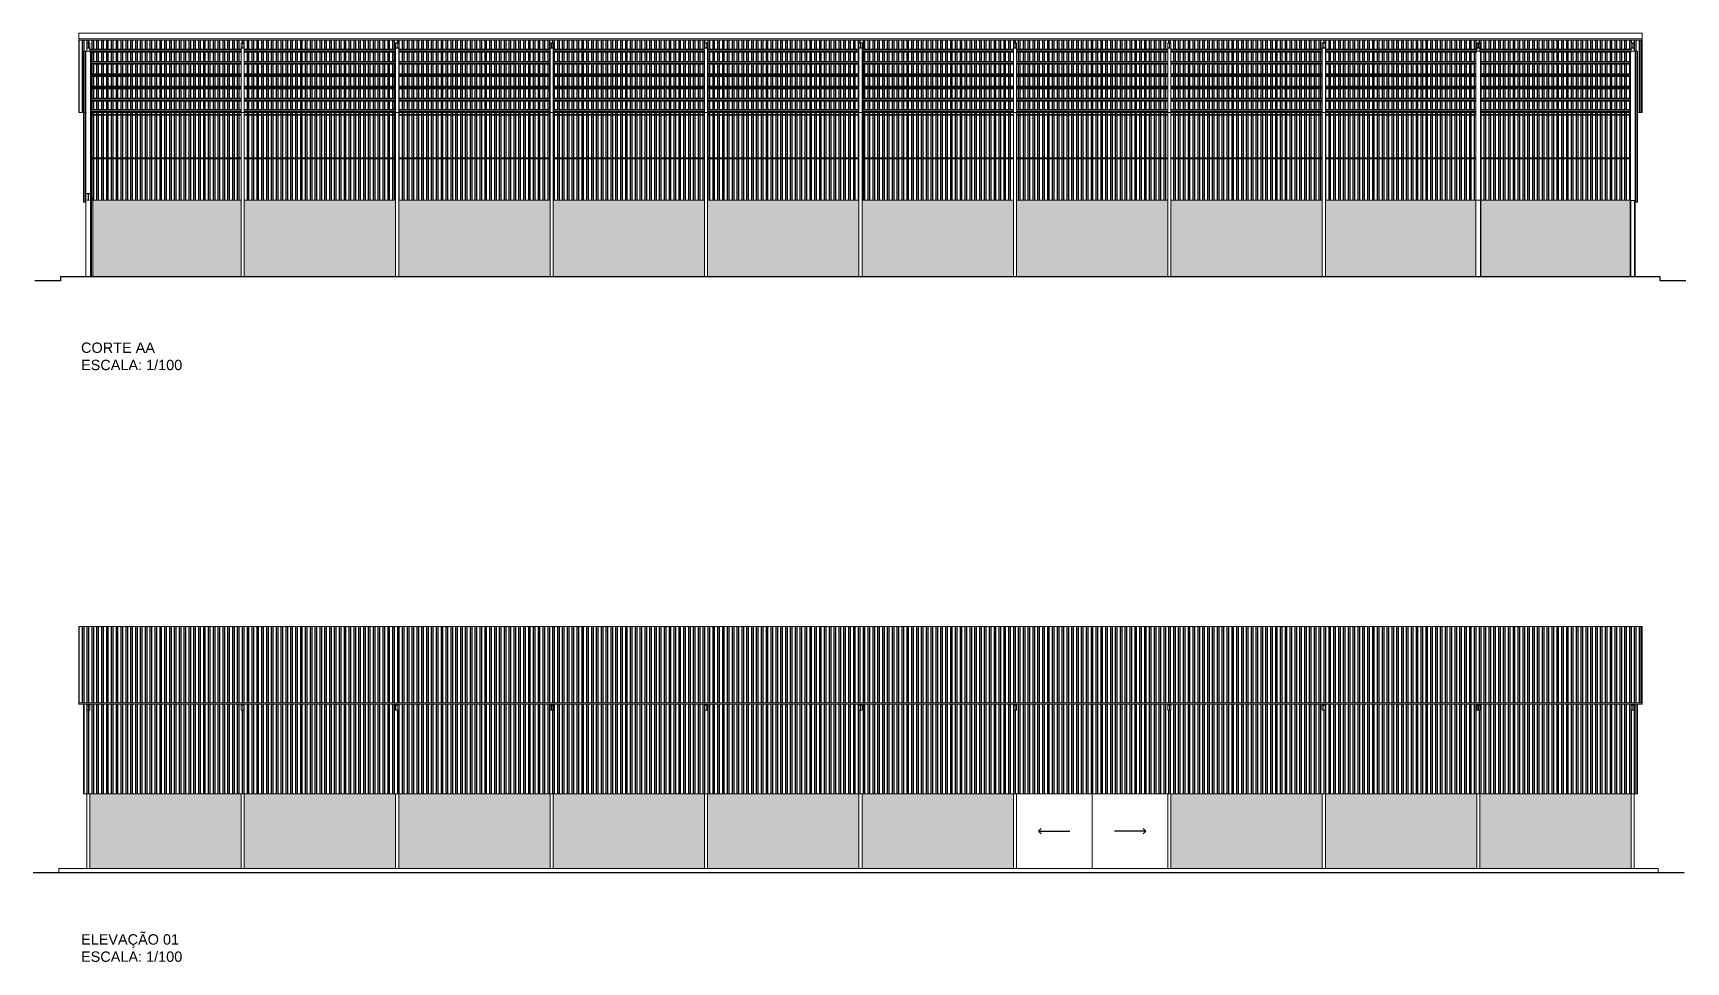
# Model space of a CAD drawing. Header units: inches. Extents: x 1286 to 7442, y -84 to 3420.
# Drawn here: x 2444 to 2507.9, y 58 to 93.9 of the extents above; entities that cross this region are included whole.
import ezdxf

# ---------------------------------------------------------------- set-up
doc = ezdxf.new("R2010")
doc.units = ezdxf.units.IN
doc.header["$LTSCALE"] = 3
doc.header["$MEASUREMENT"] = 0
for name, color, linetype, lineweight in [('ARQ_AÇO', 4, 'Continuous', 5), ('ARQ_ESQUADRIAS', 3, 'Continuous', 5), ('ARQ_PAREDE', 5, 'Continuous', 5), ('ARQ_VISTA', 2, 'Continuous', 5)]:
    doc.layers.add(name, color=color, linetype=linetype, lineweight=lineweight)
for name, color, linetype in [('ARQ_HATCH', 8, 'Continuous'), ('ARQ_INDICAÇÃO', 133, 'Continuous'), ('ARQ_TEXTO', 133, 'Continuous')]:
    doc.layers.add(name, color=color, linetype=linetype)
doc.styles.add('1 - 200', font='arial.ttf', dxfattribs={"height": 0.4})
doc.dimstyles.new('1 - 200', dxfattribs={"dimtxt": 0.4, "dimasz": 0.2, "dimexe": 0.2, "dimexo": 0.2, "dimgap": 0.3, "dimtad": 1, "dimzin": 4, "dimtxsty": '1 - 200', "dimblk": 'ARCHTICK', "dimcen": 0.1, "dimdle": 0.2, "dimclrd": 256, "dimclre": 256, "dimclrt": 256, "dimazin": 0, "dimtfac": 1, "dimtix": 1, "dimtofl": 0, "dimtmove": 2, "dimatfit": 3, "dimldrblk": 'OPEN90', "dimfxl": 0.5, "dimfxlon": 1, "dimtolj": 1, "dimtzin": 0, "dimlwd": -1, "dimlwe": -1, "dimarcsym": 0})
pattern_1 = [(37.5, (0, 0), (-0.01259867, 0.385364754), [0, -0.304, 0, -0.34, 0, -0.325]), (7.5, (0, 0), (0.35395534, 0.56442921), [0, -0.164, 0, -0.274, 0, -0.105]), (327.5, (-0.246, 0), (0.622828372, 0.00113181), [0, -0.1, 0, -0.36, 0, -0.47]), (317.5, (-0.246, 0), (0.60122532, 0.17553511), [0, -0.05, 0, -0.236, 0, -0.27])]

# ---------------------------------------------------------------- blocks, each defined once
blk = doc.blocks.new('A$Cf1c9a2c4')
at = {"layer": 'ARQ_AÇO'}
blk.add_lwpolyline([(-0.01, 0.0025), (-0.01, 0.06), (0, 0.06), (0, -0.06), (-0.01, -0.06), (-0.01, -0.0025), (-0.25, -0.0025), (-0.25, -0.06), (-0.26, -0.06), (-0.26, 0.06), (-0.25, 0.06), (-0.25, 0.0025), (-0.01, 0.0025)], dxfattribs=at)
blk = doc.blocks.new('_ArchTick')
at = {"color": 0, "linetype": 'ByBlock', "const_width": 0.15}
blk.add_lwpolyline([(-0.5, -0.5), (0.5, 0.5)], dxfattribs=at)
blk = doc.blocks.new('_Open90')
at = {"color": 0, "linetype": 'ByBlock', "lineweight": -2}
for p, q in [((0, 0), (-1, 0)), ((-0.5, 0.5), (0, 0)), ((0, 0), (-0.5, -0.5))]:
    blk.add_line(p, q, dxfattribs=at)

msp = doc.modelspace()

# ---------------------------------------------------------------- hatches: boundary and pattern name
at = {"layer": 'ARQ_HATCH'}
h = msp.add_hatch(dxfattribs=at)
h.set_pattern_fill('ANSI32', scale=0.5, angle=45)
h.paths.add_polyline_path([(2505.765, 93.191), (2499.995, 93.191), (2499.995, 92.825), (2505.765, 92.825)], flags=17)
h.paths.add_polyline_path([(2499.795, 93.191), (2493.985, 93.191), (2493.985, 92.825), (2499.795, 92.825)], flags=17)
h.paths.add_polyline_path([(2493.865, 93.191), (2488.015, 93.191), (2488.015, 92.825), (2493.865, 92.825)], flags=17)
h.paths.add_polyline_path([(2487.895, 93.191), (2482.045, 93.191), (2482.045, 92.825), (2487.895, 92.825)], flags=17)
h.paths.add_polyline_path([(2475.955, 93.191), (2470.105, 93.191), (2470.105, 92.825), (2475.955, 92.825)], flags=17)
h.paths.add_polyline_path([(2481.925, 93.191), (2476.075, 93.191), (2476.075, 92.825), (2481.925, 92.825)], flags=17)
h.paths.add_polyline_path([(2469.985, 93.191), (2464.135, 93.191), (2464.135, 92.825), (2469.985, 92.825)], flags=17)
h.paths.add_polyline_path([(2464.015, 93.191), (2458.165, 93.191), (2458.165, 92.825), (2464.015, 92.825)], flags=17)
h.paths.add_polyline_path([(2458.045, 93.191), (2452.195, 93.191), (2452.195, 92.825), (2458.045, 92.825)], flags=17)
h.paths.add_polyline_path([(2452.075, 93.191), (2446.265, 93.191), (2446.265, 92.825), (2452.075, 92.825)], flags=17)
h.paths.add_polyline_path([(2452.075, 93.538), (2452.075, 93.548), (2452.195, 93.548), (2452.195, 93.3), (2458.045, 93.3), (2458.045, 93.538), (2458.045, 93.548), (2458.165, 93.548), (2458.165, 93.3), (2464.015, 93.3), (2464.015, 93.538), (2464.015, 93.548), (2464.135, 93.548), (2464.135, 93.3), (2469.985, 93.3), (2469.985, 93.538), (2469.985, 93.548), (2470.105, 93.548), (2470.105, 93.3), (2475.955, 93.3), (2475.955, 93.538), (2475.955, 93.548), (2476.075, 93.548), (2476.075, 93.3), (2481.925, 93.3), (2481.925, 93.538), (2481.925, 93.548), (2482.045, 93.548), (2482.045, 93.3), (2487.895, 93.3), (2487.895, 93.538), (2487.895, 93.548), (2488.015, 93.548), (2488.015, 93.3), (2493.865, 93.3), (2493.865, 93.538), (2493.865, 93.548), (2493.985, 93.548), (2493.985, 93.3), (2499.835, 93.3), (2499.835, 93.538), (2499.835, 93.548), (2499.955, 93.548), (2499.955, 93.3), (2505.805, 93.3), (2505.805, 93.538), (2505.805, 93.548), (2505.925, 93.548), (2505.925, 93.226), (2505.965, 93.226), (2505.995, 93.226), (2506.045, 93.226), (2506.045, 90.853), (2506.225, 90.853), (2506.225, 93.651), (2445.805, 93.651), (2445.805, 90.853), (2445.985, 90.853), (2445.985, 93.226), (2446.035, 93.226), (2446.065, 93.226), (2446.105, 93.226), (2446.105, 93.538), (2446.105, 93.548), (2446.225, 93.548), (2446.225, 93.3), (2452.075, 93.3)])
h = msp.add_hatch(dxfattribs=at)
h.set_pattern_fill('ANSI32', color=250, scale=0.5, angle=45)
h.paths.add_polyline_path([(2452.075, 90.853), (2446.265, 90.853), (2446.265, 90.774), (2452.075, 90.774)])
h.paths.add_polyline_path([(2452.075, 91.292), (2446.265, 91.292), (2446.265, 90.974), (2452.075, 90.974)])
h.paths.add_polyline_path([(2452.075, 91.767), (2446.265, 91.767), (2446.265, 91.401), (2452.075, 91.401)])
h.paths.add_polyline_path([(2452.075, 92.242), (2446.265, 92.242), (2446.265, 91.876), (2452.075, 91.876)])
h.paths.add_polyline_path([(2452.075, 92.717), (2446.265, 92.717), (2446.265, 92.351), (2452.075, 92.351)])
h.paths.add_polyline_path([(2458.045, 90.853), (2452.195, 90.853), (2452.195, 90.85), (2452.195, 90.774), (2458.045, 90.774)])
h.paths.add_polyline_path([(2458.045, 91.304), (2452.195, 91.304), (2452.195, 91.292), (2458.045, 91.292)])
h.paths.add_polyline_path([(2458.045, 91.767), (2452.195, 91.767), (2452.195, 91.401), (2458.045, 91.401)])
h.paths.add_polyline_path([(2458.045, 91.292), (2452.195, 91.292), (2452.195, 90.974), (2458.045, 90.974)])
h.paths.add_polyline_path([(2458.045, 92.242), (2452.195, 92.242), (2452.195, 91.876), (2458.045, 91.876)])
h.paths.add_polyline_path([(2458.045, 92.717), (2452.195, 92.717), (2452.195, 92.351), (2458.045, 92.351)])
h.paths.add_polyline_path([(2464.015, 92.717), (2458.165, 92.717), (2458.165, 92.351), (2464.015, 92.351)])
h.paths.add_polyline_path([(2464.015, 92.242), (2458.165, 92.242), (2458.165, 91.876), (2464.015, 91.876)])
h.paths.add_polyline_path([(2464.015, 91.767), (2458.165, 91.767), (2458.165, 91.401), (2464.015, 91.401)])
h.paths.add_polyline_path([(2464.015, 91.292), (2458.165, 91.292), (2458.165, 90.974), (2464.015, 90.974)])
h.paths.add_polyline_path([(2464.015, 90.853), (2458.165, 90.853), (2458.165, 90.85), (2458.165, 90.774), (2464.015, 90.774)])
h.paths.add_polyline_path([(2469.985, 90.853), (2464.135, 90.853), (2464.135, 90.774), (2469.985, 90.774)])
h.paths.add_polyline_path([(2469.985, 91.292), (2464.135, 91.292), (2464.135, 90.974), (2469.985, 90.974)])
h.paths.add_polyline_path([(2469.985, 91.767), (2464.135, 91.767), (2464.135, 91.401), (2469.985, 91.401)])
h.paths.add_polyline_path([(2469.985, 92.242), (2464.135, 92.242), (2464.135, 91.876), (2469.985, 91.876)])
h.paths.add_polyline_path([(2469.985, 92.717), (2464.135, 92.717), (2464.135, 92.351), (2469.985, 92.351)])
h.paths.add_polyline_path([(2475.955, 92.717), (2470.105, 92.717), (2470.105, 92.351), (2475.955, 92.351)])
h.paths.add_polyline_path([(2475.955, 92.242), (2470.105, 92.242), (2470.105, 91.876), (2475.955, 91.876)])
h.paths.add_polyline_path([(2475.955, 91.767), (2470.105, 91.767), (2470.105, 91.401), (2475.955, 91.401)])
h.paths.add_polyline_path([(2475.955, 91.292), (2470.105, 91.292), (2470.105, 90.974), (2475.955, 90.974)])
h.paths.add_polyline_path([(2475.955, 90.853), (2470.105, 90.853), (2470.105, 90.85), (2470.105, 90.774), (2475.955, 90.774)])
h.paths.add_polyline_path([(2481.925, 90.853), (2476.075, 90.853), (2476.075, 90.774), (2481.925, 90.774)])
h.paths.add_polyline_path([(2481.925, 91.292), (2476.075, 91.292), (2476.075, 90.974), (2481.925, 90.974)])
h.paths.add_polyline_path([(2481.925, 91.767), (2476.075, 91.767), (2476.075, 91.401), (2481.925, 91.401)])
h.paths.add_polyline_path([(2481.925, 92.242), (2476.075, 92.242), (2476.075, 91.876), (2481.925, 91.876)])
h.paths.add_polyline_path([(2481.925, 92.717), (2476.075, 92.717), (2476.075, 92.351), (2481.925, 92.351)])
h.paths.add_polyline_path([(2487.895, 92.717), (2482.045, 92.717), (2482.045, 92.351), (2487.895, 92.351)])
h.paths.add_polyline_path([(2487.895, 92.242), (2482.045, 92.242), (2482.045, 91.876), (2487.895, 91.876)])
h.paths.add_polyline_path([(2487.895, 91.767), (2482.045, 91.767), (2482.045, 91.401), (2487.895, 91.401)])
h.paths.add_polyline_path([(2487.895, 91.292), (2482.045, 91.292), (2482.045, 90.974), (2487.895, 90.974)])
h.paths.add_polyline_path([(2487.895, 90.853), (2482.045, 90.853), (2482.045, 90.85), (2482.045, 90.774), (2487.895, 90.774)])
h.paths.add_polyline_path([(2493.865, 90.853), (2488.015, 90.853), (2488.015, 90.85), (2488.015, 90.774), (2493.865, 90.774)])
h.paths.add_polyline_path([(2493.865, 91.292), (2488.015, 91.292), (2488.015, 90.974), (2493.865, 90.974)])
h.paths.add_polyline_path([(2493.865, 91.767), (2488.015, 91.767), (2488.015, 91.401), (2493.865, 91.401)])
h.paths.add_polyline_path([(2493.865, 92.242), (2488.015, 92.242), (2488.015, 91.876), (2493.865, 91.876)])
h.paths.add_polyline_path([(2493.865, 92.717), (2488.015, 92.717), (2488.015, 92.351), (2493.865, 92.351)])
h.paths.add_polyline_path([(2499.795, 92.717), (2493.985, 92.717), (2493.985, 92.351), (2499.795, 92.351)])
h.paths.add_polyline_path([(2499.795, 92.242), (2493.985, 92.242), (2493.985, 91.876), (2499.795, 91.876)])
h.paths.add_polyline_path([(2499.795, 91.767), (2493.985, 91.767), (2493.985, 91.401), (2499.795, 91.401)])
h.paths.add_polyline_path([(2499.795, 91.292), (2493.985, 91.292), (2493.985, 90.974), (2499.795, 90.974)])
h.paths.add_polyline_path([(2499.795, 90.853), (2493.985, 90.853), (2493.985, 90.85), (2493.985, 90.774), (2499.795, 90.774)])
h.paths.add_polyline_path([(2505.765, 90.853), (2499.995, 90.853), (2499.995, 90.774), (2505.765, 90.774)])
h.paths.add_polyline_path([(2505.765, 91.292), (2499.995, 91.292), (2499.995, 90.974), (2505.765, 90.974)])
h.paths.add_polyline_path([(2505.765, 91.767), (2499.995, 91.767), (2499.995, 91.401), (2505.765, 91.401)])
h.paths.add_polyline_path([(2505.765, 92.242), (2499.995, 92.242), (2499.995, 91.876), (2505.765, 91.876)])
h.paths.add_polyline_path([(2505.765, 92.717), (2499.995, 92.717), (2499.995, 92.351), (2505.765, 92.351)])
h = msp.add_hatch(dxfattribs=at)
h.set_pattern_fill('ANSI32', color=250, scale=0.5, angle=45)
h.paths.add_polyline_path([(2452.075, 89.064), (2446.265, 89.064), (2446.265, 87.555), (2446.355, 87.555), (2446.355, 87.455), (2452.075, 87.455)])
h.paths.add_polyline_path([(2452.075, 90.744), (2446.265, 90.744), (2446.265, 89.094), (2452.075, 89.094)])
h.paths.add_polyline_path([(2458.045, 90.744), (2452.195, 90.744), (2452.195, 89.094), (2458.045, 89.094)])
h.paths.add_polyline_path([(2458.045, 89.064), (2452.195, 89.064), (2452.195, 87.455), (2458.045, 87.455)])
h.paths.add_polyline_path([(2464.015, 89.064), (2458.165, 89.064), (2458.165, 87.455), (2464.015, 87.455)])
h.paths.add_polyline_path([(2464.015, 90.744), (2458.165, 90.744), (2458.165, 89.094), (2464.015, 89.094)])
h.paths.add_polyline_path([(2469.985, 90.744), (2464.135, 90.744), (2464.135, 89.094), (2469.985, 89.094)])
h.paths.add_polyline_path([(2469.985, 89.064), (2464.135, 89.064), (2464.135, 87.455), (2469.985, 87.455)])
h.paths.add_polyline_path([(2475.955, 89.064), (2470.105, 89.064), (2470.105, 87.455), (2475.955, 87.455)])
h.paths.add_polyline_path([(2475.955, 90.744), (2470.105, 90.744), (2470.105, 89.094), (2475.955, 89.094)])
h.paths.add_polyline_path([(2481.925, 90.744), (2476.075, 90.744), (2476.075, 89.094), (2481.925, 89.094)])
h.paths.add_polyline_path([(2481.925, 89.064), (2476.075, 89.064), (2476.075, 87.455), (2481.925, 87.455)])
h.paths.add_polyline_path([(2487.895, 89.064), (2482.045, 89.064), (2482.045, 87.455), (2487.895, 87.455)])
h.paths.add_polyline_path([(2487.895, 90.744), (2482.045, 90.744), (2482.045, 89.094), (2487.895, 89.094)])
h.paths.add_polyline_path([(2493.865, 90.744), (2488.015, 90.744), (2488.015, 89.094), (2493.865, 89.094)])
h.paths.add_polyline_path([(2493.865, 89.064), (2488.015, 89.064), (2488.015, 87.455), (2493.865, 87.455)])
h.paths.add_polyline_path([(2499.795, 89.064), (2493.985, 89.064), (2493.985, 87.455), (2499.795, 87.455)])
h.paths.add_polyline_path([(2499.795, 90.744), (2493.985, 90.744), (2493.985, 89.094), (2499.795, 89.094)])
h.paths.add_polyline_path([(2505.765, 90.744), (2499.995, 90.744), (2499.995, 89.094), (2505.765, 89.094)])
h.paths.add_polyline_path([(2505.765, 89.064), (2499.995, 89.064), (2499.995, 87.455), (2505.765, 87.455)])
h = msp.add_hatch(dxfattribs=at)
h.set_pattern_fill('AR-SAND', color=250, scale=0.2)
h.set_pattern_definition(pattern_1)
h.paths.add_polyline_path([(2505.765, 87.455), (2499.995, 87.455), (2499.995, 84.495), (2505.765, 84.495)])
h.paths.add_polyline_path([(2499.795, 87.455), (2493.985, 87.455), (2493.985, 84.495), (2499.795, 84.495)])
h.paths.add_polyline_path([(2493.865, 87.455), (2488.015, 87.455), (2488.015, 84.495), (2493.865, 84.495)])
h.paths.add_polyline_path([(2487.895, 87.455), (2482.045, 87.455), (2482.045, 84.495), (2487.895, 84.495)])
h.paths.add_polyline_path([(2481.925, 87.455), (2476.075, 87.455), (2476.075, 84.495), (2481.925, 84.495)])
h.paths.add_polyline_path([(2475.955, 87.455), (2470.105, 87.455), (2470.105, 84.495), (2475.955, 84.495)])
h.paths.add_polyline_path([(2469.985, 87.455), (2464.135, 87.455), (2464.135, 84.495), (2469.985, 84.495)])
h.paths.add_polyline_path([(2464.015, 87.455), (2458.165, 87.455), (2458.165, 84.495), (2464.015, 84.495)])
h.paths.add_polyline_path([(2458.045, 87.455), (2452.195, 87.455), (2452.195, 84.495), (2458.045, 84.495)])
h.paths.add_polyline_path([(2452.075, 87.455), (2446.335, 87.455), (2446.335, 84.495), (2452.075, 84.495)])
h = msp.add_hatch(dxfattribs=at)
h.set_pattern_fill('ANSI32', color=2, scale=0.5, angle=45)
h.paths.add_polyline_path([(2506.045, 67.968), (2505.925, 67.968), (2505.925, 67.729), (2505.805, 67.729), (2505.805, 67.968), (2499.955, 67.968), (2499.955, 67.729), (2499.835, 67.729), (2499.835, 67.968), (2493.985, 67.968), (2493.985, 67.729), (2493.865, 67.729), (2493.865, 67.968), (2488.015, 67.968), (2488.015, 67.729), (2487.895, 67.729), (2487.895, 67.968), (2482.045, 67.968), (2482.045, 67.729), (2481.925, 67.729), (2481.925, 67.968), (2476.075, 67.968), (2476.075, 67.729), (2475.955, 67.729), (2475.955, 67.968), (2470.105, 67.968), (2470.105, 67.729), (2469.985, 67.729), (2469.985, 67.968), (2464.135, 67.968), (2464.135, 67.729), (2464.015, 67.729), (2464.015, 67.968), (2458.165, 67.968), (2458.165, 67.729), (2458.045, 67.729), (2458.045, 67.968), (2452.195, 67.968), (2452.195, 67.729), (2452.075, 67.729), (2452.075, 67.968), (2446.225, 67.968), (2446.225, 67.729), (2446.105, 67.729), (2446.105, 67.968), (2445.985, 67.968), (2445.985, 64.499), (2506.045, 64.499)])
h.paths.add_polyline_path([(2506.225, 70.969), (2445.805, 70.969), (2445.805, 68.017), (2506.225, 68.017)])
h = msp.add_hatch(dxfattribs=at)
h.set_pattern_fill('AR-SAND', scale=0.2)
h.set_pattern_definition(pattern_1)
h.paths.add_polyline_path([(2505.805, 64.499), (2499.955, 64.499), (2499.955, 61.61), (2505.805, 61.61)])
h.paths.add_polyline_path([(2499.835, 64.499), (2493.985, 64.499), (2493.985, 61.61), (2499.835, 61.61)])
h.paths.add_polyline_path([(2493.865, 64.499), (2488.015, 64.499), (2488.015, 61.61), (2493.865, 61.61)])
h.paths.add_polyline_path([(2481.925, 64.499), (2476.075, 64.499), (2476.075, 61.61), (2481.925, 61.61)])
h.paths.add_polyline_path([(2475.955, 64.499), (2470.105, 64.499), (2470.105, 61.61), (2475.955, 61.61)])
h.paths.add_polyline_path([(2469.985, 64.499), (2464.135, 64.499), (2464.135, 61.61), (2469.985, 61.61)])
h.paths.add_polyline_path([(2464.015, 64.499), (2458.165, 64.499), (2458.165, 61.61), (2464.015, 61.61)])
h.paths.add_polyline_path([(2458.045, 64.499), (2452.195, 64.499), (2452.195, 61.61), (2458.045, 61.61)])
h.paths.add_polyline_path([(2452.075, 64.499), (2446.225, 64.499), (2446.225, 61.61), (2452.075, 61.61)])

# ---------------------------------------------------------------- linework, layer by layer
at = {"color": 6}
msp.add_line((2444.029, 61.46), (2507.848, 61.46), dxfattribs=at)
msp.add_lwpolyline([(2507.922, 84.345), (2506.922, 84.345), (2506.922, 84.495), (2445.096, 84.495), (2445.096, 84.345), (2444.096, 84.345)], dxfattribs=at)
at = {"layer": 'ARQ_AÇO'}
for points in [[(2445.805, 93.651), (2506.225, 93.651), (2506.225, 93.702), (2445.805, 93.702)], [(2445.985, 87.385), (2446.035, 87.385), (2446.035, 93.226), (2445.985, 93.226)], [(2446.035, 93.226), (2446.065, 93.226), (2446.065, 93.196), (2446.035, 93.196)], [(2505.995, 93.226), (2505.965, 93.226), (2505.965, 93.196), (2505.995, 93.196)], [(2505.995, 93.226), (2505.965, 93.226), (2505.965, 93.196), (2505.995, 93.196)], [(2506.045, 87.385), (2505.995, 87.385), (2505.995, 93.226), (2506.045, 93.226)], [(2446.035, 92.453), (2446.065, 92.453), (2446.065, 92.423), (2446.035, 92.423)], [(2446.035, 92.453), (2446.065, 92.453), (2446.065, 92.423), (2446.035, 92.423)], [(2505.995, 92.453), (2505.965, 92.453), (2505.965, 92.423), (2505.995, 92.423)], [(2505.995, 92.453), (2505.965, 92.453), (2505.965, 92.423), (2505.995, 92.423)], [(2446.035, 90.774), (2446.065, 90.774), (2446.065, 90.744), (2446.035, 90.744)], [(2446.035, 90.774), (2446.065, 90.774), (2446.065, 90.744), (2446.035, 90.744)], [(2505.995, 90.774), (2505.965, 90.774), (2505.965, 90.744), (2505.995, 90.744)], [(2505.995, 90.774), (2505.965, 90.774), (2505.965, 90.744), (2505.995, 90.744)], [(2446.035, 89.094), (2446.065, 89.094), (2446.065, 89.064), (2446.035, 89.064)], [(2446.035, 89.094), (2446.065, 89.094), (2446.065, 89.064), (2446.035, 89.064)], [(2505.995, 89.094), (2505.965, 89.094), (2505.965, 89.064), (2505.995, 89.064)], [(2505.995, 89.094), (2505.965, 89.094), (2505.965, 89.064), (2505.995, 89.064)], [(2446.035, 87.385), (2446.065, 87.385), (2446.065, 87.415), (2446.035, 87.415)], [(2446.035, 87.385), (2446.065, 87.385), (2446.065, 87.415), (2446.035, 87.415)], [(2505.995, 87.385), (2505.965, 87.385), (2505.965, 87.415), (2505.995, 87.415)], [(2505.995, 87.385), (2505.965, 87.385), (2505.965, 87.415), (2505.995, 87.415)]]:
    msp.add_lwpolyline(points, close=True, dxfattribs=at)
for points in [[(2446.168, 93.538), (2446.168, 93.353), (2446.225, 93.353), (2446.225, 93.343), (2446.105, 93.343), (2446.105, 93.353), (2446.163, 93.353), (2446.163, 93.538), (2446.105, 93.538), (2446.105, 93.548), (2446.225, 93.548), (2446.225, 93.538), (2446.168, 93.538)], [(2452.138, 93.538), (2452.138, 93.353), (2452.195, 93.353), (2452.195, 93.343), (2452.075, 93.343), (2452.075, 93.353), (2452.133, 93.353), (2452.133, 93.538), (2452.075, 93.538), (2452.075, 93.548), (2452.195, 93.548), (2452.195, 93.538), (2452.138, 93.538)], [(2458.108, 93.538), (2458.108, 93.353), (2458.165, 93.353), (2458.165, 93.343), (2458.045, 93.343), (2458.045, 93.353), (2458.103, 93.353), (2458.103, 93.538), (2458.045, 93.538), (2458.045, 93.548), (2458.165, 93.548), (2458.165, 93.538), (2458.108, 93.538)], [(2464.078, 93.538), (2464.078, 93.353), (2464.135, 93.353), (2464.135, 93.343), (2464.015, 93.343), (2464.015, 93.353), (2464.073, 93.353), (2464.073, 93.538), (2464.015, 93.538), (2464.015, 93.548), (2464.135, 93.548), (2464.135, 93.538), (2464.078, 93.538)], [(2470.043, 93.538), (2470.043, 93.353), (2469.985, 93.353), (2469.985, 93.343), (2470.105, 93.343), (2470.105, 93.353), (2470.048, 93.353), (2470.048, 93.538), (2470.105, 93.538), (2470.105, 93.548), (2469.985, 93.548), (2469.985, 93.538), (2470.043, 93.538)], [(2476.018, 93.538), (2476.018, 93.353), (2476.075, 93.353), (2476.075, 93.343), (2475.955, 93.343), (2475.955, 93.353), (2476.013, 93.353), (2476.013, 93.538), (2475.955, 93.538), (2475.955, 93.548), (2476.075, 93.548), (2476.075, 93.538), (2476.018, 93.538)], [(2481.988, 93.538), (2481.988, 93.353), (2482.045, 93.353), (2482.045, 93.343), (2481.925, 93.343), (2481.925, 93.353), (2481.983, 93.353), (2481.983, 93.538), (2481.925, 93.538), (2481.925, 93.548), (2482.045, 93.548), (2482.045, 93.538), (2481.988, 93.538)], [(2487.958, 93.538), (2487.958, 93.353), (2488.015, 93.353), (2488.015, 93.343), (2487.895, 93.343), (2487.895, 93.353), (2487.953, 93.353), (2487.953, 93.538), (2487.895, 93.538), (2487.895, 93.548), (2488.015, 93.548), (2488.015, 93.538), (2487.958, 93.538)], [(2493.928, 93.538), (2493.928, 93.353), (2493.985, 93.353), (2493.985, 93.343), (2493.865, 93.343), (2493.865, 93.353), (2493.923, 93.353), (2493.923, 93.538), (2493.865, 93.538), (2493.865, 93.548), (2493.985, 93.548), (2493.985, 93.538), (2493.928, 93.538)], [(2499.898, 93.538), (2499.898, 93.353), (2499.955, 93.353), (2499.955, 93.343), (2499.835, 93.343), (2499.835, 93.353), (2499.893, 93.353), (2499.893, 93.538), (2499.835, 93.538), (2499.835, 93.548), (2499.955, 93.548), (2499.955, 93.538), (2499.898, 93.538)], [(2505.868, 93.538), (2505.868, 93.353), (2505.925, 93.353), (2505.925, 93.343), (2505.805, 93.343), (2505.805, 93.353), (2505.863, 93.353), (2505.863, 93.538), (2505.805, 93.538), (2505.805, 93.548), (2505.925, 93.548), (2505.925, 93.538), (2505.868, 93.538)]]:
    msp.add_lwpolyline(points, dxfattribs=at)
at = {"layer": 'ARQ_ESQUADRIAS'}
msp.add_lwpolyline([(2446.285, 87.455), (2446.265, 87.455), (2446.265, 87.555), (2446.355, 87.555), (2446.355, 87.455), (2446.335, 87.455)], dxfattribs=at)
msp.add_lwpolyline([(2446.285, 87.515), (2446.335, 87.515), (2446.335, 84.495), (2446.285, 84.495)], close=True, dxfattribs=at)
at = {"layer": 'ARQ_PAREDE'}
msp.add_lwpolyline([(2505.795, 84.495), (2505.935, 84.495), (2505.935, 87.445), (2505.795, 87.445)], close=True, dxfattribs=at)
at = {"layer": 'ARQ_VISTA', "color": 7}
for p, q in [((2452.075, 93.3), (2446.225, 93.3)), ((2452.195, 93.3), (2458.045, 93.3)), ((2464.015, 93.3), (2458.165, 93.3)), ((2469.985, 93.3), (2464.135, 93.3)), ((2470.105, 93.3), (2475.955, 93.3)), ((2481.925, 93.3), (2476.075, 93.3)), ((2482.045, 93.3), (2487.895, 93.3)), ((2493.865, 93.3), (2488.015, 93.3)), ((2493.985, 93.3), (2499.835, 93.3)), ((2505.805, 93.3), (2499.955, 93.3)), ((2452.075, 93.276), (2446.225, 93.276)), ((2452.075, 93.275), (2446.225, 93.275)), ((2452.075, 93.227), (2446.225, 93.227)), ((2452.075, 93.203), (2446.225, 93.203)), ((2452.075, 93.191), (2446.225, 93.191)), ((2452.075, 92.825), (2446.265, 92.825)), ((2452.075, 92.801), (2446.265, 92.801)), ((2452.075, 92.801), (2446.265, 92.801)), ((2452.075, 92.752), (2446.265, 92.752)), ((2452.075, 92.728), (2446.265, 92.728)), ((2452.075, 92.717), (2446.265, 92.717)), ((2452.195, 93.276), (2458.045, 93.276)), ((2452.195, 93.275), (2458.045, 93.275)), ((2452.195, 93.227), (2458.045, 93.227)), ((2452.195, 93.203), (2458.045, 93.203)), ((2452.195, 93.191), (2458.045, 93.191)), ((2452.195, 92.825), (2458.045, 92.825)), ((2452.195, 92.801), (2458.045, 92.801)), ((2452.195, 92.801), (2458.045, 92.801)), ((2452.195, 92.752), (2458.045, 92.752)), ((2452.195, 92.728), (2458.045, 92.728)), ((2452.195, 92.717), (2458.045, 92.717)), ((2464.015, 93.276), (2458.165, 93.276)), ((2464.015, 93.275), (2458.165, 93.275)), ((2464.015, 93.227), (2458.165, 93.227)), ((2464.015, 93.203), (2458.165, 93.203)), ((2464.015, 93.191), (2458.165, 93.191)), ((2464.015, 92.825), (2458.165, 92.825)), ((2464.015, 92.801), (2458.165, 92.801)), ((2464.015, 92.801), (2458.165, 92.801)), ((2464.015, 92.752), (2458.165, 92.752)), ((2464.015, 92.728), (2458.165, 92.728)), ((2464.015, 92.717), (2458.165, 92.717)), ((2469.985, 93.276), (2464.135, 93.276)), ((2469.985, 93.275), (2464.135, 93.275)), ((2469.985, 93.227), (2464.135, 93.227)), ((2469.985, 93.203), (2464.135, 93.203)), ((2469.985, 93.191), (2464.135, 93.191)), ((2469.985, 92.825), (2464.135, 92.825)), ((2469.985, 92.801), (2464.135, 92.801)), ((2469.985, 92.801), (2464.135, 92.801)), ((2469.985, 92.752), (2464.135, 92.752)), ((2469.985, 92.728), (2464.135, 92.728)), ((2469.985, 92.717), (2464.135, 92.717)), ((2470.105, 93.276), (2475.955, 93.276)), ((2470.105, 93.275), (2475.955, 93.275)), ((2470.105, 93.227), (2475.955, 93.227)), ((2470.105, 93.203), (2475.955, 93.203)), ((2470.105, 93.191), (2475.955, 93.191)), ((2470.105, 92.825), (2475.955, 92.825)), ((2470.105, 92.801), (2475.955, 92.801)), ((2470.105, 92.801), (2475.955, 92.801)), ((2470.105, 92.752), (2475.955, 92.752)), ((2470.105, 92.728), (2475.955, 92.728)), ((2470.105, 92.717), (2475.955, 92.717)), ((2481.925, 93.276), (2476.075, 93.276)), ((2481.925, 93.275), (2476.075, 93.275)), ((2481.925, 93.227), (2476.075, 93.227)), ((2481.925, 93.203), (2476.075, 93.203)), ((2481.925, 93.191), (2476.075, 93.191)), ((2481.925, 92.825), (2476.075, 92.825)), ((2481.925, 92.801), (2476.075, 92.801)), ((2481.925, 92.801), (2476.075, 92.801)), ((2481.925, 92.752), (2476.075, 92.752)), ((2481.925, 92.728), (2476.075, 92.728)), ((2481.925, 92.717), (2476.075, 92.717)), ((2482.045, 93.276), (2487.895, 93.276)), ((2482.045, 93.275), (2487.895, 93.275)), ((2482.045, 93.227), (2487.895, 93.227)), ((2482.045, 93.203), (2487.895, 93.203)), ((2482.045, 93.191), (2487.895, 93.191)), ((2482.045, 92.825), (2487.895, 92.825)), ((2482.045, 92.801), (2487.895, 92.801)), ((2482.045, 92.801), (2487.895, 92.801)), ((2482.045, 92.752), (2487.895, 92.752)), ((2482.045, 92.728), (2487.895, 92.728)), ((2482.045, 92.717), (2487.895, 92.717)), ((2493.865, 93.276), (2488.015, 93.276)), ((2493.865, 93.275), (2488.015, 93.275)), ((2493.865, 93.227), (2488.015, 93.227)), ((2493.865, 93.203), (2488.015, 93.203)), ((2493.865, 93.191), (2488.015, 93.191)), ((2493.865, 92.825), (2488.015, 92.825)), ((2493.865, 92.801), (2488.015, 92.801)), ((2493.865, 92.801), (2488.015, 92.801)), ((2493.865, 92.752), (2488.015, 92.752)), ((2493.865, 92.728), (2488.015, 92.728)), ((2493.865, 92.717), (2488.015, 92.717)), ((2493.985, 93.276), (2499.835, 93.276)), ((2493.985, 93.275), (2499.835, 93.275)), ((2493.985, 93.227), (2499.835, 93.227)), ((2493.985, 93.203), (2499.835, 93.203)), ((2493.985, 93.191), (2499.835, 93.191)), ((2493.985, 92.825), (2499.795, 92.825)), ((2493.985, 92.801), (2499.795, 92.801)), ((2493.985, 92.801), (2499.795, 92.801)), ((2493.985, 92.752), (2499.795, 92.752)), ((2493.985, 92.728), (2499.795, 92.728)), ((2493.985, 92.717), (2499.795, 92.717)), ((2505.805, 93.276), (2499.955, 93.276)), ((2505.805, 93.275), (2499.955, 93.275)), ((2505.805, 93.227), (2499.955, 93.227)), ((2505.805, 93.203), (2499.955, 93.203)), ((2505.805, 93.191), (2499.955, 93.191)), ((2505.765, 92.825), (2499.995, 92.825)), ((2505.765, 92.801), (2499.995, 92.801)), ((2505.765, 92.801), (2499.995, 92.801)), ((2505.765, 92.752), (2499.995, 92.752)), ((2505.765, 92.728), (2499.995, 92.728)), ((2505.765, 92.717), (2499.995, 92.717)), ((2484.97, 61.61), (2484.97, 64.499))]:
    msp.add_line(p, q, dxfattribs=at)
at = {"layer": 'ARQ_VISTA'}
for p, q in [((2446.075, 93.226), (2446.075, 84.495)), ((2446.255, 93.226), (2446.255, 84.495)), ((2499.805, 93.226), (2499.805, 84.495)), ((2499.985, 93.226), (2499.985, 84.495)), ((2505.775, 93.226), (2505.775, 84.495)), ((2505.955, 93.226), (2505.955, 84.495)), ((2445.805, 68.017), (2506.225, 68.017)), ((2446.105, 67.968), (2446.105, 67.729)), ((2446.225, 67.934), (2446.105, 67.934)), ((2446.225, 67.924), (2446.105, 67.924)), ((2446.105, 67.739), (2446.225, 67.739)), ((2446.105, 67.729), (2446.225, 67.729)), ((2446.225, 67.729), (2446.225, 67.968)), ((2452.075, 67.968), (2452.075, 67.729)), ((2452.195, 67.934), (2452.075, 67.934)), ((2452.195, 67.924), (2452.075, 67.924)), ((2452.075, 67.739), (2452.195, 67.739)), ((2452.075, 67.729), (2452.195, 67.729)), ((2452.195, 67.729), (2452.195, 67.968)), ((2458.045, 67.968), (2458.045, 67.729)), ((2458.165, 67.934), (2458.045, 67.934)), ((2458.165, 67.924), (2458.045, 67.924)), ((2458.045, 67.739), (2458.165, 67.739)), ((2458.045, 67.729), (2458.165, 67.729)), ((2458.165, 67.729), (2458.165, 67.968)), ((2464.015, 67.968), (2464.015, 67.729)), ((2464.135, 67.934), (2464.015, 67.934)), ((2464.135, 67.924), (2464.015, 67.924)), ((2464.015, 67.739), (2464.135, 67.739)), ((2464.015, 67.729), (2464.135, 67.729)), ((2464.135, 67.729), (2464.135, 67.968)), ((2469.985, 67.968), (2469.985, 67.729)), ((2470.105, 67.934), (2469.985, 67.934)), ((2470.105, 67.924), (2469.985, 67.924)), ((2469.985, 67.739), (2470.105, 67.739)), ((2469.985, 67.729), (2470.105, 67.729)), ((2470.105, 67.729), (2470.105, 67.968)), ((2475.955, 67.968), (2475.955, 67.729)), ((2476.075, 67.934), (2475.955, 67.934)), ((2476.075, 67.924), (2475.955, 67.924)), ((2475.955, 67.739), (2476.075, 67.739)), ((2475.955, 67.729), (2476.075, 67.729)), ((2476.075, 67.729), (2476.075, 67.968)), ((2481.925, 67.968), (2481.925, 67.729)), ((2482.045, 67.934), (2481.925, 67.934)), ((2482.045, 67.924), (2481.925, 67.924)), ((2481.925, 67.739), (2482.045, 67.739)), ((2481.925, 67.729), (2482.045, 67.729)), ((2482.045, 67.729), (2482.045, 67.968)), ((2487.895, 67.968), (2487.895, 67.729)), ((2488.015, 67.934), (2487.895, 67.934)), ((2488.015, 67.924), (2487.895, 67.924)), ((2487.895, 67.739), (2488.015, 67.739)), ((2487.895, 67.729), (2488.015, 67.729)), ((2488.015, 67.729), (2488.015, 67.968)), ((2493.865, 67.968), (2493.865, 67.729)), ((2493.985, 67.934), (2493.865, 67.934)), ((2493.985, 67.924), (2493.865, 67.924)), ((2493.865, 67.739), (2493.985, 67.739)), ((2493.865, 67.729), (2493.985, 67.729)), ((2493.985, 67.729), (2493.985, 67.968)), ((2499.835, 67.968), (2499.835, 67.729)), ((2499.955, 67.934), (2499.835, 67.934)), ((2499.955, 67.924), (2499.835, 67.924)), ((2499.835, 67.739), (2499.955, 67.739)), ((2499.835, 67.729), (2499.955, 67.729)), ((2499.955, 67.729), (2499.955, 67.968)), ((2505.805, 67.968), (2505.805, 67.729)), ((2505.925, 67.934), (2505.805, 67.934)), ((2505.925, 67.924), (2505.805, 67.924)), ((2505.805, 67.739), (2505.925, 67.739)), ((2505.805, 67.729), (2505.925, 67.729)), ((2505.925, 67.729), (2505.925, 67.968))]:
    msp.add_line(p, q, dxfattribs=at)
at = {"layer": 'ARQ_VISTA', "color": 250}
for p, q in [((2452.075, 92.351), (2446.265, 92.351)), ((2452.075, 92.326), (2446.265, 92.326)), ((2452.075, 92.326), (2446.265, 92.326)), ((2452.075, 92.278), (2446.265, 92.278)), ((2452.075, 92.253), (2446.265, 92.253)), ((2452.075, 92.242), (2446.265, 92.242)), ((2452.195, 92.351), (2458.045, 92.351)), ((2452.195, 92.326), (2458.045, 92.326)), ((2452.195, 92.326), (2458.045, 92.326)), ((2452.195, 92.278), (2458.045, 92.278)), ((2452.195, 92.253), (2458.045, 92.253)), ((2452.195, 92.242), (2458.045, 92.242)), ((2464.015, 92.351), (2458.165, 92.351)), ((2464.015, 92.326), (2458.165, 92.326)), ((2464.015, 92.326), (2458.165, 92.326)), ((2464.015, 92.278), (2458.165, 92.278)), ((2464.015, 92.253), (2458.165, 92.253)), ((2464.015, 92.242), (2458.165, 92.242)), ((2469.985, 92.351), (2464.135, 92.351)), ((2469.985, 92.326), (2464.135, 92.326)), ((2469.985, 92.326), (2464.135, 92.326)), ((2469.985, 92.278), (2464.135, 92.278)), ((2469.985, 92.253), (2464.135, 92.253)), ((2469.985, 92.242), (2464.135, 92.242)), ((2470.105, 92.351), (2475.955, 92.351)), ((2470.105, 92.326), (2475.955, 92.326)), ((2470.105, 92.326), (2475.955, 92.326)), ((2470.105, 92.278), (2475.955, 92.278)), ((2470.105, 92.253), (2475.955, 92.253)), ((2470.105, 92.242), (2475.955, 92.242)), ((2481.925, 92.351), (2476.075, 92.351)), ((2481.925, 92.326), (2476.075, 92.326)), ((2481.925, 92.326), (2476.075, 92.326)), ((2481.925, 92.278), (2476.075, 92.278)), ((2481.925, 92.253), (2476.075, 92.253)), ((2481.925, 92.242), (2476.075, 92.242)), ((2482.045, 92.351), (2487.895, 92.351)), ((2482.045, 92.326), (2487.895, 92.326)), ((2482.045, 92.326), (2487.895, 92.326)), ((2482.045, 92.278), (2487.895, 92.278)), ((2482.045, 92.253), (2487.895, 92.253)), ((2482.045, 92.242), (2487.895, 92.242)), ((2493.865, 92.351), (2488.015, 92.351)), ((2493.865, 92.326), (2488.015, 92.326)), ((2493.865, 92.326), (2488.015, 92.326)), ((2493.865, 92.278), (2488.015, 92.278)), ((2493.865, 92.253), (2488.015, 92.253)), ((2493.865, 92.242), (2488.015, 92.242)), ((2493.985, 92.351), (2499.795, 92.351)), ((2493.985, 92.326), (2499.795, 92.326)), ((2493.985, 92.326), (2499.795, 92.326)), ((2493.985, 92.278), (2499.795, 92.278)), ((2493.985, 92.253), (2499.795, 92.253)), ((2493.985, 92.242), (2499.795, 92.242)), ((2505.765, 92.351), (2499.995, 92.351)), ((2505.765, 92.326), (2499.995, 92.326)), ((2505.765, 92.326), (2499.995, 92.326)), ((2505.765, 92.278), (2499.995, 92.278)), ((2505.765, 92.253), (2499.995, 92.253)), ((2505.765, 92.242), (2499.995, 92.242)), ((2452.075, 91.876), (2446.265, 91.876)), ((2452.075, 91.852), (2446.265, 91.852)), ((2452.075, 91.851), (2446.265, 91.851)), ((2452.075, 91.803), (2446.265, 91.803)), ((2452.075, 91.779), (2446.265, 91.779)), ((2452.075, 91.767), (2446.265, 91.767)), ((2452.075, 91.401), (2446.265, 91.401)), ((2452.075, 91.377), (2446.265, 91.377)), ((2452.075, 91.376), (2446.265, 91.376)), ((2452.195, 91.876), (2458.045, 91.876)), ((2452.195, 91.852), (2458.045, 91.852)), ((2452.195, 91.851), (2458.045, 91.851)), ((2452.195, 91.803), (2458.045, 91.803)), ((2452.195, 91.779), (2458.045, 91.779)), ((2452.195, 91.767), (2458.045, 91.767)), ((2452.195, 91.401), (2458.045, 91.401)), ((2452.195, 91.377), (2458.045, 91.377)), ((2452.195, 91.376), (2458.045, 91.376)), ((2464.015, 91.876), (2458.165, 91.876)), ((2464.015, 91.852), (2458.165, 91.852)), ((2464.015, 91.851), (2458.165, 91.851)), ((2464.015, 91.803), (2458.165, 91.803)), ((2464.015, 91.779), (2458.165, 91.779)), ((2464.015, 91.767), (2458.165, 91.767)), ((2464.015, 91.401), (2458.165, 91.401)), ((2464.015, 91.377), (2458.165, 91.377)), ((2464.015, 91.376), (2458.165, 91.376)), ((2469.985, 91.876), (2464.135, 91.876)), ((2469.985, 91.852), (2464.135, 91.852)), ((2469.985, 91.851), (2464.135, 91.851)), ((2469.985, 91.803), (2464.135, 91.803)), ((2469.985, 91.779), (2464.135, 91.779)), ((2469.985, 91.767), (2464.135, 91.767)), ((2469.985, 91.401), (2464.135, 91.401)), ((2469.985, 91.377), (2464.135, 91.377)), ((2469.985, 91.376), (2464.135, 91.376)), ((2470.105, 91.876), (2475.955, 91.876)), ((2470.105, 91.852), (2475.955, 91.852)), ((2470.105, 91.851), (2475.955, 91.851)), ((2470.105, 91.803), (2475.955, 91.803)), ((2470.105, 91.779), (2475.955, 91.779)), ((2470.105, 91.767), (2475.955, 91.767)), ((2470.105, 91.401), (2475.955, 91.401)), ((2470.105, 91.377), (2475.955, 91.377)), ((2470.105, 91.376), (2475.955, 91.376)), ((2481.925, 91.876), (2476.075, 91.876)), ((2481.925, 91.852), (2476.075, 91.852)), ((2481.925, 91.851), (2476.075, 91.851)), ((2481.925, 91.803), (2476.075, 91.803)), ((2481.925, 91.779), (2476.075, 91.779)), ((2481.925, 91.767), (2476.075, 91.767)), ((2481.925, 91.401), (2476.075, 91.401)), ((2481.925, 91.377), (2476.075, 91.377)), ((2481.925, 91.376), (2476.075, 91.376)), ((2482.045, 91.876), (2487.895, 91.876)), ((2482.045, 91.852), (2487.895, 91.852)), ((2482.045, 91.851), (2487.895, 91.851)), ((2482.045, 91.803), (2487.895, 91.803)), ((2482.045, 91.779), (2487.895, 91.779)), ((2482.045, 91.767), (2487.895, 91.767)), ((2482.045, 91.401), (2487.895, 91.401)), ((2482.045, 91.377), (2487.895, 91.377)), ((2482.045, 91.376), (2487.895, 91.376)), ((2493.865, 91.876), (2488.015, 91.876)), ((2493.865, 91.852), (2488.015, 91.852)), ((2493.865, 91.851), (2488.015, 91.851)), ((2493.865, 91.803), (2488.015, 91.803)), ((2493.865, 91.779), (2488.015, 91.779)), ((2493.865, 91.767), (2488.015, 91.767)), ((2493.865, 91.401), (2488.015, 91.401)), ((2493.865, 91.377), (2488.015, 91.377)), ((2493.865, 91.376), (2488.015, 91.376)), ((2493.985, 91.876), (2499.795, 91.876)), ((2493.985, 91.852), (2499.795, 91.852)), ((2493.985, 91.851), (2499.795, 91.851)), ((2493.985, 91.803), (2499.795, 91.803)), ((2493.985, 91.779), (2499.795, 91.779)), ((2493.985, 91.767), (2499.795, 91.767)), ((2493.985, 91.401), (2499.795, 91.401)), ((2493.985, 91.377), (2499.795, 91.377)), ((2493.985, 91.376), (2499.795, 91.376)), ((2505.765, 91.876), (2499.995, 91.876)), ((2505.765, 91.852), (2499.995, 91.852)), ((2505.765, 91.851), (2499.995, 91.851)), ((2505.765, 91.803), (2499.995, 91.803)), ((2505.765, 91.779), (2499.995, 91.779)), ((2505.765, 91.767), (2499.995, 91.767)), ((2505.765, 91.401), (2499.995, 91.401)), ((2505.765, 91.377), (2499.995, 91.377)), ((2505.765, 91.376), (2499.995, 91.376)), ((2452.075, 91.328), (2446.265, 91.328)), ((2452.075, 91.304), (2446.265, 91.304)), ((2452.075, 91.292), (2446.265, 91.292)), ((2452.075, 90.974), (2446.265, 90.974)), ((2452.075, 90.95), (2446.265, 90.95)), ((2452.075, 90.949), (2446.265, 90.949)), ((2452.075, 90.901), (2446.265, 90.901)), ((2452.075, 90.877), (2446.265, 90.877)), ((2452.075, 90.865), (2446.265, 90.865)), ((2452.075, 90.774), (2446.265, 90.774)), ((2452.075, 90.744), (2446.265, 90.744)), ((2452.195, 91.328), (2458.045, 91.328)), ((2452.195, 91.304), (2458.045, 91.304)), ((2452.195, 91.292), (2458.045, 91.292)), ((2452.195, 90.974), (2458.045, 90.974)), ((2452.195, 90.95), (2458.045, 90.95)), ((2452.195, 90.949), (2458.045, 90.949)), ((2452.195, 90.901), (2458.045, 90.901)), ((2452.195, 90.877), (2458.045, 90.877)), ((2452.195, 90.865), (2458.045, 90.865)), ((2452.195, 90.774), (2458.045, 90.774)), ((2452.195, 90.744), (2458.045, 90.744)), ((2464.015, 91.328), (2458.165, 91.328)), ((2464.015, 91.304), (2458.165, 91.304)), ((2464.015, 91.292), (2458.165, 91.292)), ((2464.015, 90.974), (2458.165, 90.974)), ((2464.015, 90.95), (2458.165, 90.95)), ((2464.015, 90.949), (2458.165, 90.949)), ((2464.015, 90.901), (2458.165, 90.901)), ((2464.015, 90.877), (2458.165, 90.877)), ((2464.015, 90.865), (2458.165, 90.865)), ((2464.015, 90.774), (2458.165, 90.774)), ((2464.015, 90.744), (2458.165, 90.744)), ((2469.985, 91.328), (2464.135, 91.328)), ((2469.985, 91.304), (2464.135, 91.304)), ((2469.985, 91.292), (2464.135, 91.292)), ((2469.985, 90.974), (2464.135, 90.974)), ((2469.985, 90.95), (2464.135, 90.95)), ((2469.985, 90.949), (2464.135, 90.949)), ((2469.985, 90.901), (2464.135, 90.901)), ((2469.985, 90.877), (2464.135, 90.877)), ((2469.985, 90.865), (2464.135, 90.865)), ((2469.985, 90.774), (2464.135, 90.774)), ((2469.985, 90.744), (2464.135, 90.744)), ((2470.105, 91.328), (2475.955, 91.328)), ((2470.105, 91.304), (2475.955, 91.304)), ((2470.105, 91.292), (2475.955, 91.292)), ((2470.105, 90.974), (2475.955, 90.974)), ((2470.105, 90.95), (2475.955, 90.95)), ((2470.105, 90.949), (2475.955, 90.949)), ((2470.105, 90.901), (2475.955, 90.901)), ((2470.105, 90.877), (2475.955, 90.877)), ((2470.105, 90.865), (2475.955, 90.865)), ((2470.105, 90.774), (2475.955, 90.774)), ((2470.105, 90.744), (2475.955, 90.744)), ((2481.925, 91.328), (2476.075, 91.328)), ((2481.925, 91.304), (2476.075, 91.304)), ((2481.925, 91.292), (2476.075, 91.292)), ((2481.925, 90.974), (2476.075, 90.974)), ((2481.925, 90.95), (2476.075, 90.95)), ((2481.925, 90.949), (2476.075, 90.949)), ((2481.925, 90.901), (2476.075, 90.901)), ((2481.925, 90.877), (2476.075, 90.877)), ((2481.925, 90.865), (2476.075, 90.865)), ((2481.925, 90.774), (2476.075, 90.774)), ((2481.925, 90.744), (2476.075, 90.744)), ((2482.045, 91.328), (2487.895, 91.328)), ((2482.045, 91.304), (2487.895, 91.304)), ((2482.045, 91.292), (2487.895, 91.292)), ((2482.045, 90.974), (2487.895, 90.974)), ((2482.045, 90.95), (2487.895, 90.95)), ((2482.045, 90.949), (2487.895, 90.949)), ((2482.045, 90.901), (2487.895, 90.901)), ((2482.045, 90.877), (2487.895, 90.877)), ((2482.045, 90.865), (2487.895, 90.865)), ((2482.045, 90.774), (2487.895, 90.774)), ((2482.045, 90.744), (2487.895, 90.744)), ((2493.865, 91.328), (2488.015, 91.328)), ((2493.865, 91.304), (2488.015, 91.304)), ((2493.865, 91.292), (2488.015, 91.292)), ((2493.865, 90.974), (2488.015, 90.974)), ((2493.865, 90.95), (2488.015, 90.95)), ((2493.865, 90.949), (2488.015, 90.949)), ((2493.865, 90.901), (2488.015, 90.901)), ((2493.865, 90.877), (2488.015, 90.877)), ((2493.865, 90.865), (2488.015, 90.865)), ((2493.865, 90.774), (2488.015, 90.774)), ((2493.865, 90.744), (2488.015, 90.744)), ((2493.985, 91.328), (2499.795, 91.328)), ((2493.985, 91.304), (2499.795, 91.304)), ((2493.985, 91.292), (2499.795, 91.292)), ((2493.985, 90.974), (2499.795, 90.974)), ((2493.985, 90.95), (2499.795, 90.95)), ((2493.985, 90.949), (2499.795, 90.949)), ((2493.985, 90.901), (2499.795, 90.901)), ((2493.985, 90.877), (2499.795, 90.877)), ((2493.985, 90.865), (2499.795, 90.865)), ((2493.985, 90.774), (2499.795, 90.774)), ((2493.985, 90.744), (2499.795, 90.744)), ((2505.765, 91.328), (2499.995, 91.328)), ((2505.765, 91.304), (2499.995, 91.304)), ((2505.765, 91.292), (2499.995, 91.292)), ((2505.765, 90.974), (2499.995, 90.974)), ((2505.765, 90.95), (2499.995, 90.95)), ((2505.765, 90.949), (2499.995, 90.949)), ((2505.765, 90.901), (2499.995, 90.901)), ((2505.765, 90.877), (2499.995, 90.877)), ((2505.765, 90.865), (2499.995, 90.865)), ((2505.765, 90.774), (2499.995, 90.774)), ((2505.765, 90.744), (2499.995, 90.744)), ((2452.075, 89.094), (2446.265, 89.094)), ((2452.075, 89.064), (2446.265, 89.064)), ((2452.195, 89.094), (2458.045, 89.094)), ((2452.195, 89.064), (2458.045, 89.064)), ((2464.015, 89.094), (2458.165, 89.094)), ((2464.015, 89.064), (2458.165, 89.064)), ((2469.985, 89.094), (2464.135, 89.094)), ((2469.985, 89.064), (2464.135, 89.064)), ((2470.105, 89.094), (2475.955, 89.094)), ((2470.105, 89.064), (2475.955, 89.064)), ((2481.925, 89.094), (2476.075, 89.094)), ((2481.925, 89.064), (2476.075, 89.064)), ((2482.045, 89.094), (2487.895, 89.094)), ((2482.045, 89.064), (2487.895, 89.064)), ((2493.865, 89.094), (2488.015, 89.094)), ((2493.865, 89.064), (2488.015, 89.064)), ((2493.985, 89.094), (2499.795, 89.094)), ((2493.985, 89.064), (2499.795, 89.064)), ((2505.765, 89.094), (2499.995, 89.094)), ((2505.765, 89.064), (2499.995, 89.064)), ((2452.075, 87.455), (2446.265, 87.455)), ((2458.045, 87.455), (2452.195, 87.455)), ((2464.015, 87.455), (2458.165, 87.455)), ((2464.135, 87.455), (2469.985, 87.455)), ((2475.955, 87.455), (2470.105, 87.455)), ((2481.925, 87.455), (2476.075, 87.455)), ((2487.895, 87.455), (2482.045, 87.455)), ((2493.865, 87.455), (2488.015, 87.455)), ((2505.765, 87.455), (2493.985, 87.455))]:
    msp.add_line(p, q, dxfattribs=at)
at = {"layer": 'ARQ_VISTA'}
for points in [[(2445.805, 93.702), (2445.805, 93.925), (2506.225, 93.925), (2506.225, 93.702)], [(2446.265, 84.495), (2446.265, 93.226), (2446.065, 93.226), (2446.065, 84.495)], [(2499.995, 84.495), (2499.995, 93.226), (2499.795, 93.226), (2499.795, 84.495)], [(2505.965, 84.495), (2505.965, 93.226), (2505.765, 93.226), (2505.765, 84.495)], [(2445.805, 67.968), (2445.805, 67.968), (2445.805, 70.969), (2506.225, 70.969), (2506.225, 67.968), (2445.805, 67.968)], [(2445.985, 67.968), (2445.985, 64.499), (2506.045, 64.499), (2506.045, 67.968)]]:
    msp.add_lwpolyline(points, dxfattribs=at)
at = {"layer": 'ARQ_VISTA', "color": 250}
for points in [[(2446.065, 90.853), (2445.805, 90.853), (2445.805, 93.651)], [(2506.045, 90.853), (2506.225, 90.853), (2506.225, 93.651)], [(2452.075, 90.853), (2446.265, 90.853)], [(2452.195, 90.853), (2458.045, 90.853)], [(2458.165, 90.853), (2464.015, 90.853)], [(2469.985, 90.853), (2464.135, 90.853)], [(2470.105, 90.853), (2475.955, 90.853)], [(2476.075, 90.853), (2481.925, 90.853)], [(2482.045, 90.853), (2487.895, 90.853)], [(2488.015, 90.853), (2493.865, 90.853)], [(2493.985, 90.853), (2499.795, 90.853)], [(2499.995, 90.853), (2505.765, 90.853)], [(2505.965, 90.853), (2505.995, 90.853)]]:
    msp.add_lwpolyline(points, dxfattribs=at)
at = {"layer": 'ARQ_VISTA', "color": 7}
for points in [[(2446.105, 93.226), (2446.105, 93.538)], [(2446.225, 93.538), (2446.225, 93.226)], [(2452.195, 93.538), (2452.195, 90.85), (2452.075, 90.85), (2452.075, 93.538)], [(2458.165, 93.538), (2458.165, 90.85), (2458.045, 90.85), (2458.045, 93.538)], [(2464.135, 93.538), (2464.135, 90.85), (2464.015, 90.85), (2464.015, 93.538)], [(2469.985, 93.538), (2469.985, 90.85), (2470.105, 90.85), (2470.105, 93.538)], [(2476.075, 93.538), (2476.075, 90.85), (2475.955, 90.85), (2475.955, 93.538)], [(2482.045, 93.538), (2482.045, 90.85), (2481.925, 90.85), (2481.925, 93.538)], [(2488.015, 93.538), (2488.015, 90.85), (2487.895, 90.85), (2487.895, 93.538)], [(2493.985, 93.538), (2493.985, 90.85), (2493.865, 90.85), (2493.865, 93.538)], [(2499.835, 93.226), (2499.835, 93.538)], [(2499.955, 93.538), (2499.955, 93.226)], [(2505.805, 93.226), (2505.805, 93.538)], [(2505.925, 93.538), (2505.925, 93.226)], [(2446.225, 64.499), (2446.225, 61.61), (2446.105, 61.61), (2446.105, 64.499)], [(2452.195, 64.499), (2452.195, 61.61), (2452.075, 61.61), (2452.075, 64.499)], [(2458.165, 64.499), (2458.165, 61.61), (2458.045, 61.61), (2458.045, 64.499)], [(2464.135, 64.499), (2464.135, 61.61), (2464.015, 61.61), (2464.015, 64.499)], [(2470.105, 64.499), (2470.105, 61.61), (2469.985, 61.61), (2469.985, 64.499)], [(2476.075, 64.499), (2476.075, 61.61), (2475.955, 61.61), (2475.955, 64.499)], [(2482.045, 64.499), (2482.045, 61.61), (2481.925, 61.61), (2481.925, 64.499)], [(2488.015, 64.499), (2488.015, 61.61), (2487.895, 61.61), (2487.895, 64.499)], [(2493.985, 64.499), (2493.985, 61.61), (2493.865, 61.61), (2493.865, 64.499)], [(2499.955, 64.499), (2499.955, 61.61), (2499.835, 61.61), (2499.835, 64.499)], [(2505.925, 64.499), (2505.925, 61.61), (2505.805, 61.61), (2505.805, 64.499)]]:
    msp.add_lwpolyline(points, dxfattribs=at)
at = {"layer": 'ARQ_VISTA', "color": 250}
for points in [[(2452.075, 90.85), (2452.195, 90.85), (2452.195, 84.495), (2452.075, 84.495)], [(2458.045, 90.85), (2458.165, 90.85), (2458.165, 84.495), (2458.045, 84.495)], [(2464.015, 90.85), (2464.135, 90.85), (2464.135, 84.495), (2464.015, 84.495)], [(2470.105, 90.85), (2469.985, 90.85), (2469.985, 84.495), (2470.105, 84.495)], [(2475.955, 90.85), (2476.075, 90.85), (2476.075, 84.495), (2475.955, 84.495)], [(2481.925, 90.85), (2482.045, 90.85), (2482.045, 84.495), (2481.925, 84.495)], [(2487.895, 90.85), (2488.015, 90.85), (2488.015, 84.495), (2487.895, 84.495)], [(2493.865, 90.85), (2493.985, 90.85), (2493.985, 84.495), (2493.865, 84.495)]]:
    msp.add_lwpolyline(points, close=True, dxfattribs=at)
at = {"layer": 'ARQ_VISTA'}
for points in [[(2446.163, 67.739), (2446.168, 67.739), (2446.168, 67.924), (2446.163, 67.924)], [(2452.133, 67.739), (2452.138, 67.739), (2452.138, 67.924), (2452.133, 67.924)], [(2458.103, 67.739), (2458.108, 67.739), (2458.108, 67.924), (2458.103, 67.924)], [(2464.073, 67.739), (2464.078, 67.739), (2464.078, 67.924), (2464.073, 67.924)], [(2470.043, 67.739), (2470.048, 67.739), (2470.048, 67.924), (2470.043, 67.924)], [(2476.013, 67.739), (2476.018, 67.739), (2476.018, 67.924), (2476.013, 67.924)], [(2481.983, 67.739), (2481.988, 67.739), (2481.988, 67.924), (2481.983, 67.924)], [(2487.953, 67.739), (2487.958, 67.739), (2487.958, 67.924), (2487.953, 67.924)], [(2493.923, 67.739), (2493.928, 67.739), (2493.928, 67.924), (2493.923, 67.924)], [(2499.893, 67.739), (2499.898, 67.739), (2499.898, 67.924), (2499.893, 67.924)], [(2505.863, 67.739), (2505.868, 67.739), (2505.868, 67.924), (2505.863, 67.924)]]:
    msp.add_lwpolyline(points, close=True, dxfattribs=at)
at = {"layer": 'ARQ_VISTA', "color": 3}
msp.add_lwpolyline([(2445.029, 61.46), (2445.029, 61.61), (2506.848, 61.61), (2506.848, 61.46)], dxfattribs=at)

# ---------------------------------------------------------------- block references
at = {"layer": 'ARQ_AÇO', "rotation": 270}
msp.add_blockref('A$Cf1c9a2c4', (2446.165, 87.455), dxfattribs=at)

# ---------------------------------------------------------------- texts
at = {"layer": 'ARQ_TEXTO', "char_height": 0.4, "attachment_point": 1, "style": '1 - 200'}
for s, insert in [('CORTE AA\\PESCALA: 1/100', (2445.884, 81.954)), ('ELEVAÇÃO 01\\PESCALA: 1/100', (2445.884, 59.068))]:
    msp.add_mtext_dynamic_manual_height_columns(s, width=6.22474, gutter_width=10, heights=[0], dxfattribs=dict(at, insert=insert))

# ---------------------------------------------------------------- leaders
at = {"layer": 'ARQ_INDICAÇÃO'}
for points in [[(2482.894, 63.055), (2484.101, 63.055)], [(2487.046, 63.055), (2485.839, 63.055)]]:
    msp.add_leader(points, dimstyle='1 - 200', override={"dimgap": 0.3, "dimtad": 0}, dxfattribs=at)

doc.saveas('drawing.dxf')
